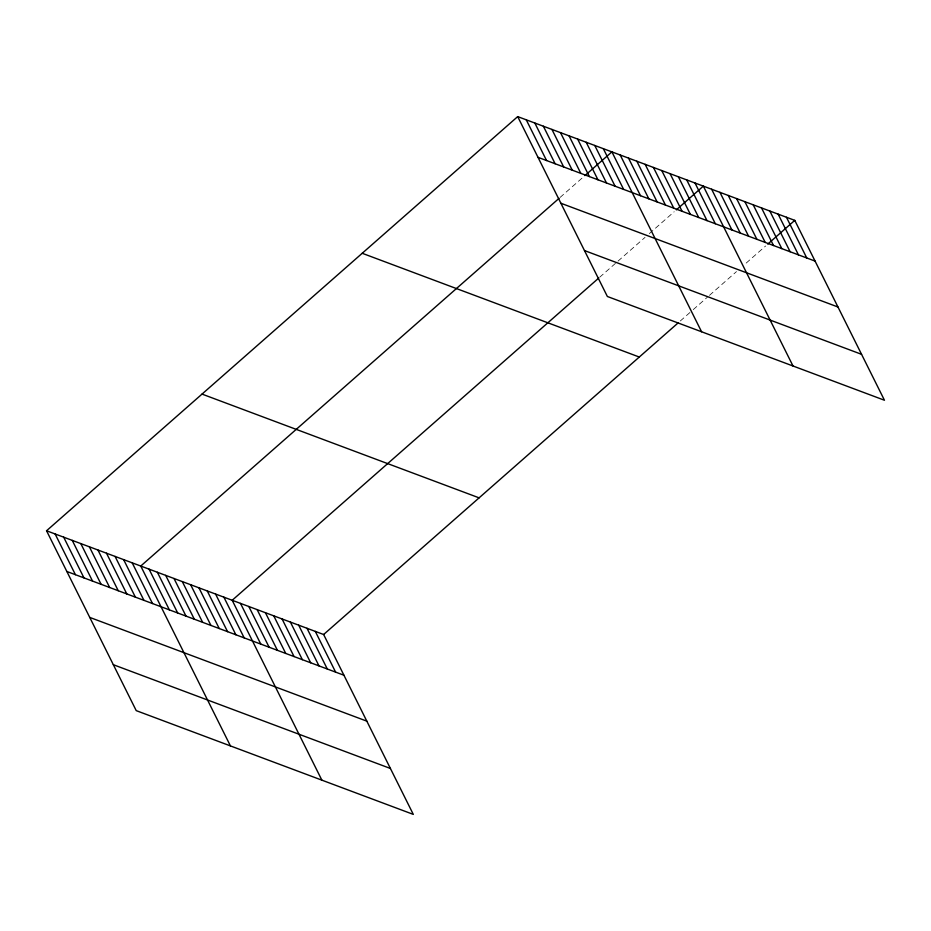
<?xml version="1.0" encoding="UTF-8"?>
<svg xmlns="http://www.w3.org/2000/svg" width="931" height="931" viewBox="0 0 931 931"><rect width="100%" height="100%" fill="white"/><g stroke="black" fill="none" stroke-linecap="round" stroke-linejoin="round"><path stroke-width="0.7" stroke-dasharray="4.66 3.49" d="M560.066 197.442L582.748 177.507M599.68 277.24L615.88 263.007M618.033 261.099L645.032 237.382M649.349 233.576L674.184 211.756M680.317 320.974L692.198 310.535M693.281 309.581L707.316 297.245M709.469 295.348L736.468 271.619M746.185 263.077L765.619 245.993"/><path stroke-width="1.4" d="M46.55 530.763L323.627 634.511L413.306 814.392L136.229 710.632L46.55 530.763L517.694 116.608L794.771 220.368L884.45 400.237L607.373 296.489L517.694 116.608M558.996 198.396L140.756 566.036L230.434 745.917M584.901 175.61L611.9 151.881L701.578 331.762M598.598 278.183L232.191 600.274L321.87 780.155M676.337 209.859L703.336 186.13L793.014 365.999M323.627 634.511L678.164 322.871M767.772 244.097L794.771 220.368M537.99 157.327L815.067 261.087M560.893 203.249L837.97 307.009M584.482 250.567L861.559 354.315M362.217 253.279L639.294 357.039M202.027 394.092L479.104 497.852M66.857 571.483L343.923 675.231M89.748 617.404L366.826 721.153M113.338 664.711L390.415 768.471M786.451 217.249L806.758 257.968M778.141 214.142L798.449 254.861M769.832 211.023L790.128 251.742M761.523 207.916L781.819 248.635M753.202 204.797L773.51 245.528M744.893 201.69L765.201 242.409M736.584 198.582L756.88 239.302M728.275 195.463L748.571 236.183M719.954 192.356L740.261 233.076M711.645 189.237L731.952 229.957M695.015 183.011L715.322 223.731M686.706 179.904L707.013 220.624M678.396 176.785L698.692 217.505M670.087 173.678L690.383 214.398M661.766 170.559L682.074 211.279M653.457 167.452L673.765 208.172M645.148 164.333L665.444 205.053M636.839 161.226L657.135 201.946M628.518 158.107L648.826 198.827M620.209 155L640.516 195.719M603.335 148.681L623.63 189.4M594.769 145.469L615.077 186.188M586.204 142.268L606.512 182.988M577.639 139.056L597.946 179.776M569.074 135.856L589.381 176.576M560.509 132.644L580.816 173.364M551.943 129.432L572.251 170.152M543.378 126.232L563.686 166.952M534.825 123.02L555.12 163.74M526.259 119.82L546.555 160.539M315.318 631.404L335.614 672.124M306.997 628.285L327.305 669.017M298.688 625.178L318.996 665.898M290.379 622.071L310.675 662.791M282.07 618.952L302.366 659.672M273.749 615.845L294.056 656.564M265.44 612.726L285.747 653.446M257.131 609.619L277.426 650.338M248.821 606.5L269.117 647.22M240.501 603.393L260.808 644.112M223.882 597.167L244.178 637.886M215.561 594.048L235.869 634.767M207.252 590.941L227.56 631.66M198.943 587.822L219.239 628.541M190.634 584.715L210.93 625.434M182.313 581.596L202.621 622.315M174.004 578.488L194.311 619.208M165.695 575.37L185.991 616.089M157.386 572.262L177.681 612.982M149.065 569.144L169.372 609.875M132.19 562.824L152.498 603.544M123.625 559.624L143.933 600.344M115.06 556.412L135.367 597.132M106.495 553.212L126.802 593.931M97.93 550L118.237 590.72M89.376 546.8L109.672 587.519M80.811 543.588L101.107 584.307M72.246 540.376L92.541 581.095M63.68 537.175L83.976 577.895M55.115 533.963L75.411 574.683"/></g></svg>
